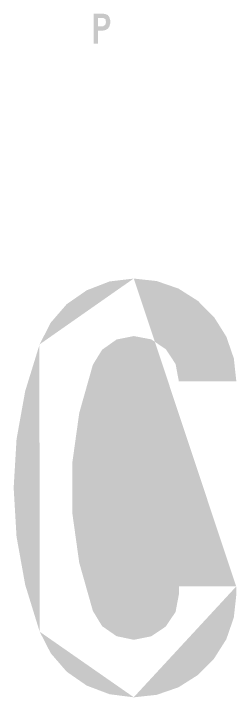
# Model space of a CAD drawing. Extents: x 116 to 983, y -1392 to 257.
# Drawn here: x 168.9 to 198.8, y -1.3 to 90.3 of the extents above; entities that cross this region are included whole.
import ezdxf

# ---------------------------------------------------------------- set-up
doc = ezdxf.new("R2010")
doc.units = 0
doc.header["$LTSCALE"] = 12
doc.header["$MEASUREMENT"] = 0
doc.linetypes.add('CENTERX2', pattern=[101.6, 63.5, -12.7, 12.7, -12.7])
doc.layers.add('GREEN', color=84, linetype='CONTINUOUS')
doc.layers.add('TBLK25', color=1, linetype='CONTINUOUS')

msp = doc.modelspace()

# ---------------------------------------------------------------- hatches: boundary and pattern name
at = {"layer": 'GREEN'}
h = msp.add_hatch(color=256, dxfattribs=at)
h.paths.add_polyline_path([(198.77, 12.46), (198.744, 12.46)], flags=16)
edge = h.paths.add_edge_path()
edge.add_line((191.063, 13.568), (198.77, 13.568))
edge.add_line((198.77, 13.568), (198.77, 12.46))
edge.add_line((198.435, 9.393), (198.77, 12.46))
edge.add_line((198.435, 9.393), (197.43, 6.48))
edge.add_line((197.43, 6.48), (195.78, 3.877))
edge.add_line((195.78, 3.877), (193.615, 1.686))
edge.add_line((193.615, 1.686), (191.012, 0.036))
edge.add_line((191.012, 0.036), (188.099, -0.969))
edge.add_line((188.099, -0.969), (185.032, -1.304))
edge.add_line((185.032, -1.304), (181.784, -0.892))
edge.add_line((181.784, -0.892), (178.716, 0.268))
edge.add_line((178.716, 0.268), (176.036, 2.124))
edge.add_line((176.036, 2.124), (173.896, 4.598))
edge.add_line((173.896, 4.598), (172.401, 7.511))
edge.add_line((172.401, 7.511), (170.468, 13.774))
edge.add_line((170.468, 13.774), (169.308, 20.218))
edge.add_line((169.308, 20.218), (168.922, 26.765))
edge.add_line((168.922, 26.765), (169.308, 33.287))
edge.add_line((169.308, 33.287), (170.468, 39.731))
edge.add_line((170.468, 39.731), (172.401, 45.994))
edge.add_line((172.401, 45.994), (173.896, 48.907))
edge.add_line((173.896, 48.907), (176.036, 51.381))
edge.add_line((176.036, 51.381), (178.716, 53.237))
edge.add_line((178.716, 53.237), (181.784, 54.423))
edge.add_line((181.784, 54.423), (185.032, 54.809))
edge.add_line((185.032, 54.809), (188.099, 54.474))
edge.add_line((188.099, 54.474), (191.012, 53.469))
edge.add_line((191.012, 53.469), (193.615, 51.819))
edge.add_line((193.615, 51.819), (195.78, 49.654))
edge.add_line((195.78, 49.654), (197.43, 47.025))
edge.add_line((197.43, 47.025), (198.435, 44.112))
edge.add_line((198.435, 44.112), (198.77, 41.045))
edge.add_line((198.77, 41.045), (191.063, 41.045))
edge.add_line((191.063, 41.045), (190.625, 43.365))
edge.add_line((190.625, 43.365), (189.31, 45.35))
edge.add_line((189.31, 45.35), (187.351, 46.664))
edge.add_line((187.351, 46.664), (185.032, 47.102))
edge.add_line((185.032, 47.102), (182.712, 46.638))
edge.add_line((182.712, 46.638), (180.779, 45.272))
edge.add_line((180.779, 45.272), (179.541, 43.262))
edge.add_line((179.541, 43.262), (177.711, 36.792))
edge.add_line((177.711, 36.792), (176.783, 30.116))
edge.add_line((176.783, 30.116), (176.783, 23.389))
edge.add_line((176.783, 23.389), (177.711, 16.739))
edge.add_line((177.711, 16.739), (179.541, 10.269))
edge.add_line((179.541, 10.269), (180.779, 8.233))
edge.add_line((180.779, 8.233), (182.712, 6.892))
edge.add_line((182.712, 6.892), (185.032, 6.403))
edge.add_line((185.032, 6.403), (187.351, 6.866))
edge.add_line((187.351, 6.866), (189.31, 8.181))
edge.add_line((189.31, 8.181), (190.625, 10.14))
edge.add_line((190.625, 10.14), (191.063, 12.46))
edge.add_line((191.063, 12.46), (191.063, 13.568))
edge = h.paths.add_edge_path(flags=16)
edge.add_line((198.77, 13.568), (198.744, 13.568))
edge.add_line((185.032, 54.809), (185.006, 54.809))
edge.add_line((172.401, 45.994), (172.376, 45.994))
edge.add_line((172.401, 7.511), (172.376, 7.511))
edge.add_line((185.032, -1.304), (185.006, -1.304))
at = {"layer": 'TBLK25', "linetype": 'CENTERX2'}
h = msp.add_hatch(color=256, dxfattribs=at)
h.paths.add_polyline_path([(180.92, 89.739), (180.857, 89.739)], flags=0)
edge = h.paths.add_edge_path(flags=16)
edge.add_line((180.23, 88.61), (180.23, 89.739))
edge.add_line((180.23, 89.739), (180.92, 89.739))
edge.add_line((181.233, 89.551), (180.92, 89.739))
edge.add_line((181.233, 89.551), (181.296, 89.174))
edge.add_line((181.296, 89.174), (181.233, 88.861))
edge.add_line((181.233, 88.861), (180.92, 88.61))
edge.add_line((180.92, 88.61), (180.23, 88.61))
h.paths.add_polyline_path([(180.857, 90.303), (180.92, 90.303)], flags=16)
edge = h.paths.add_edge_path()
edge.add_line((180.23, 86.289), (179.665, 86.289))
edge.add_line((179.665, 86.289), (179.665, 90.303))
edge.add_line((179.665, 90.303), (180.92, 90.303))
edge.add_line((181.233, 90.241), (180.92, 90.303))
edge.add_line((181.233, 90.241), (181.547, 90.115))
edge.add_line((181.547, 90.115), (181.735, 89.864))
edge.add_line((181.735, 89.864), (181.86, 89.425))
edge.add_line((181.86, 89.425), (181.86, 88.986))
edge.add_line((181.86, 88.986), (181.735, 88.547))
edge.add_line((181.735, 88.547), (181.547, 88.296))
edge.add_line((181.547, 88.296), (181.233, 88.108))
edge.add_line((181.233, 88.108), (180.92, 88.045))
edge.add_line((180.92, 88.045), (180.23, 88.045))
edge.add_line((180.23, 88.045), (180.23, 86.289))

doc.saveas('drawing.dxf')
